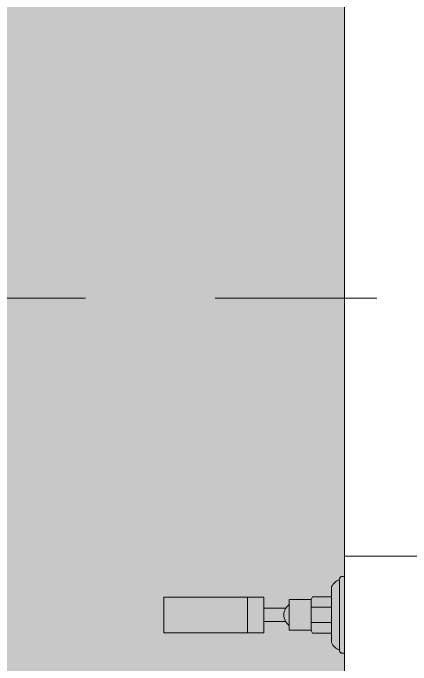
# Model space of a CAD drawing. Header units: metres. Extents: x 113 to 2416, y -346 to 476.
# Drawn here: x 223.656 to 223.963, y -164.512 to -164.008 of the extents above; entities that cross this region are included whole.
import ezdxf

# ---------------------------------------------------------------- set-up
doc = ezdxf.new("R2010")
doc.units = ezdxf.units.M
doc.linetypes.add('0', pattern=[0])
doc.linetypes.add('HIDDEN2', pattern=[0.1875, 0.125, -0.0625])
doc.layers.get('0').update_dxf_attribs({"color": 250, "linetype": '0', "lineweight": 20})
for name, color, linetype, lineweight in [('A-WALL', 250, 'Continuous', 20), ('baños', 140, 'Continuous', 0), ('SE-3', 253, 'Continuous', 5)]:
    doc.layers.add(name, color=color, linetype=linetype, lineweight=lineweight)
doc.layers.add('Techos 1', color=7, linetype='HIDDEN2', lineweight=9, true_color=0x42391a)
doc.styles.get("Standard").update_dxf_attribs({"font": 'arial.ttf', "height": 0.1875})

# ---------------------------------------------------------------- blocks, each defined once
blk = doc.blocks.new('A$C0ed3e1a4')
at = {"layer": 'baños'}
for p, q in [((0.13555846046944, 0.002212411445796647), (0.13555846046944, 0.05682450952063789)), ((0.1395501495742337, 0.05903578330462977), (0.1368379808297959, 0.05903578330462977)), ((0.1395501495742337, 0.05903578330462977), (0.1395501495742337, 1.137661776340337e-06)), ((0.1294240150817245, 0.05104182763580667), (0.1294240150817245, 0.02951846048323148)), ((0.06450487536039873, 0.04317908469730725), (0.06450487536039873, 0.01570178231296637)), ((0.0968408197963413, 0.0175388705619568), (0.0968408197963413, 0.04134199644834524)), ((0.0968408197963413, 0.04134199644834524), (0.1136858110442063, 0.04134199644834524)), ((0.1136858110442063, 0.04134199644834524), (0.1136858110442063, 0.02944043350513681)), ((0.1294240150817245, 0.04349666312464961), (0.1148273296944353, 0.04349666312464961)), ((0.1136858110442063, 0.03539121497675524), (0.1294240150817245, 0.03539121497675524)), ((0.09408499854248475, 0.03457357016528562), (0.07721979802801116, 0.03457357016528562)), ((0.1136858110442063, 0.0175388705619568), (0.1136858110442063, 0.02944043350513681)), ((0.1294240150817245, 0.007995093330649183), (0.1294240150817245, 0.02951846048323148)), ((0.09408499854248475, 0.02430729684501642), (0.07721979802801116, 0.02430729684501642)), ((0.1136858110442063, 0.0234896520335468), (0.1294240150817245, 0.0234896520335468)), ((0.0968408197963413, 0.0175388705619568), (0.1136858110442063, 0.0175388705619568)), ((0.1294240150817245, 0.01538420388565243), (0.1148273296944353, 0.01538420388565243)), ((0.1395501495742337, 1.137661776340337e-06), (0.1368379808297959, 1.137661776340337e-06))]:
    blk.add_line(p, q, dxfattribs=at)
blk.add_lwpolyline([(0.07721979802801116, 0.04317908469730725), (2.351610532969062e-07, 0.04317908469730725), (2.351610532969062e-07, 0.01570178231296637), (0.07721979802801116, 0.01570178231296637)], close=True, dxfattribs=at)
for centre, radius, start, end in [((0.141552526871692, 0.04449939241236933), 0.0137805753469162, 115.7896451660977, 151.6564203593186), ((0.1379657591278374, 0.05690738682174867), 0.002408724865562433, 117.9178764058522, 181.971772310534), ((0.1193221735147745, 0.03973562908748818), 0.005860801822085343, 140.079290941845, 164.0924099294944), ((0.102707208922368, 0.02944043350513681), 0.01003452060670152, 125.7762034025461, 234.2237965974538), ((0.1193221735147745, 0.01914523792281386), 0.005860801822085343, 195.9075900705056, 219.920709058155), ((0.141552526871692, 0.0145375285540652), 0.0137805753469162, 208.3435796406814, 244.2103548339023), ((0.1379657591278374, 0.002129534144678757), 0.002408724865562433, 178.028227689466, 242.0821235941478)]:
    blk.add_arc(centre, radius, start, end, dxfattribs=at)
blk = doc.blocks.new('PL BASE 2N NASAS 09')
at = {"layer": 'A-WALL'}
blk.add_line((173.9475462980297, -21.60170580496554), (173.9475462980298, -23.8967281727003), dxfattribs=at)
at = {"layer": 'A-WALL', "linetype": 'HIDDEN2'}
blk.add_line((174.0475462980297, -22.41125580496561), (173.9475462980297, -22.41125580496561), dxfattribs=at)
at = {"layer": 'Techos 1'}
blk.add_line((163.9475462980297, -22.21176698887071), (176.0975462980299, -22.21176698887071), dxfattribs=at)
at = {"layer": 'baños'}
blk.add_blockref('A$C0ed3e1a4', (173.8079961484553, -22.48619092490287), dxfattribs=at)
at = {"layer": 'baños', "linetype": 'Continuous', "flags": 8}
for tag, p in [('MODELNUMBER', (167.1329024166141, -5.630616461235325, 2.857834639711941e-07)), ('TRADENAME', (167.1329024166694, -5.630658418648187, 2.857834639711941e-07)), ('MATERIAL', (167.132902416781, -5.630742991131916, 2.857834639711941e-07)), ('PRODUCT', (167.1329024167253, -5.630700704890165, 2.857834639711941e-07)), ('MODELNUMBER', (168.3076463902173, -5.630616461235325, 2.857834639711941e-07)), ('TRADENAME', (168.3076463902726, -5.630658418648187, 2.857834639711941e-07)), ('MATERIAL', (168.3076463903842, -5.630742991131916, 2.857834639711941e-07)), ('PRODUCT', (168.3076463903285, -5.630700704890165, 2.857834639711941e-07))]:
    blk.add_attdef(tag, p, '', height=2.537174511142602e-05, rotation=180.0000755047861, dxfattribs=at)
at = {"layer": 'baños', "linetype": 'Continuous'}
for tag, p, rotation in [('MODELNUMBER', (169.2428197568918, -19.70646632265289), 180.0000755047722), ('TRADENAME', (169.2427792151639, -19.70642399073245), 180.0000755047722), ('MATERIAL', (169.2430061964403, -19.70633932648513), 180.0000755047722), ('PRODUCT', (169.2430045678992, -19.70638165846137), 180.0000755047722), ('MODELNUMBER', (169.9523880079747, -19.70646632280497), 179.9999244952277), ('TRADENAME', (169.9523880080304, -19.7064239908311), 179.9999244952277), ('MATERIAL', (169.952388008142, -19.7063393268829), 179.9999244952277), ('PRODUCT', (169.9523880080861, -19.706381658857), 179.9999244952277)]:
    blk.add_attdef(tag, p, '', height=2.5399184405861e-05, rotation=rotation, dxfattribs=at)
blk = doc.blocks.new('PL MUEBLES 2N NASAS 09')
blk.add_blockref('PL BASE 2N NASAS 09', (49.91427858474094, 62.7170073077223))

msp = doc.modelspace()

# ---------------------------------------------------------------- hatches: boundary and pattern name
at = {"layer": 'SE-3', "true_color": 0xffc78f, "transparency": 33554483}
h = msp.add_hatch(color=31, dxfattribs=at)
h.dxf.hatch_style = 1
edge = h.paths.add_edge_path()
edge.add_arc((221.9004496335004, -163.6173466802725), 0.0386492261182497, 87.96082291690205, 182.0391770830574)
edge.add_line((221.8618248827701, -163.6187219295421), (221.86182488277, -164.6378219295422))
edge.add_arc((221.9018248827699, -164.6378219295422), 0.03999999999996362, 180, 270.0000000000407)
edge.add_line((221.9018248827699, -164.6778219295421), (222.0118248110745, -164.6778219295794))
edge.add_line((222.0118248110745, -164.6778219295794), (222.01182488277, -167.0287439568228))
edge.add_line((222.01182488277, -167.0287439568228), (223.9118248827709, -167.0287446377556))
edge.add_line((223.9118248827709, -167.0287446377556), (223.9118248827709, -166.8937442972768))
edge.add_arc((223.9518248827711, -166.893744297277), 0.04000000000019099, 89.9999999998779, 179.999999999715, ccw=False)
edge.add_line((223.9518248827711, -166.8537442972768), (224.0718248827709, -166.8537442972769))
edge.add_arc((224.071824882771, -166.8937442972768), 0.03999999999990678, 4.682416862190792, 90.00000000012221, ccw=False)
edge.add_line((224.1116913821899, -166.8904789911544), (224.1118248827709, -165.9137442972768))
edge.add_arc((224.0718248827709, -165.9137442972769), 0.03999999999996362, -90.00000000004081, 4.0813574742060155e-11, ccw=False)
edge.add_line((224.0718248827709, -165.9537442972768), (223.9518248828314, -165.9537442972768))
edge.add_arc((223.9518248827708, -165.9137442972769), 0.03999999999990678, 179.9999999998779, 270.0000000869182, ccw=False)
edge.add_line((223.9118248827708, -165.9137442972768), (223.9118248827707, -163.6187219295421))
edge.add_arc((223.8726521151303, -163.6178946971825), 0.03918150122174326, 358.7902340820123, 451.2097659179877)
edge.add_line((223.8718248827707, -163.5787219295421), (221.9018248827701, -163.5787219295421))

# ---------------------------------------------------------------- block references
msp.add_blockref('PL MUEBLES 2N NASAS 09', (0.05000000000006821, -204.7340234322988))

doc.saveas('drawing.dxf')
